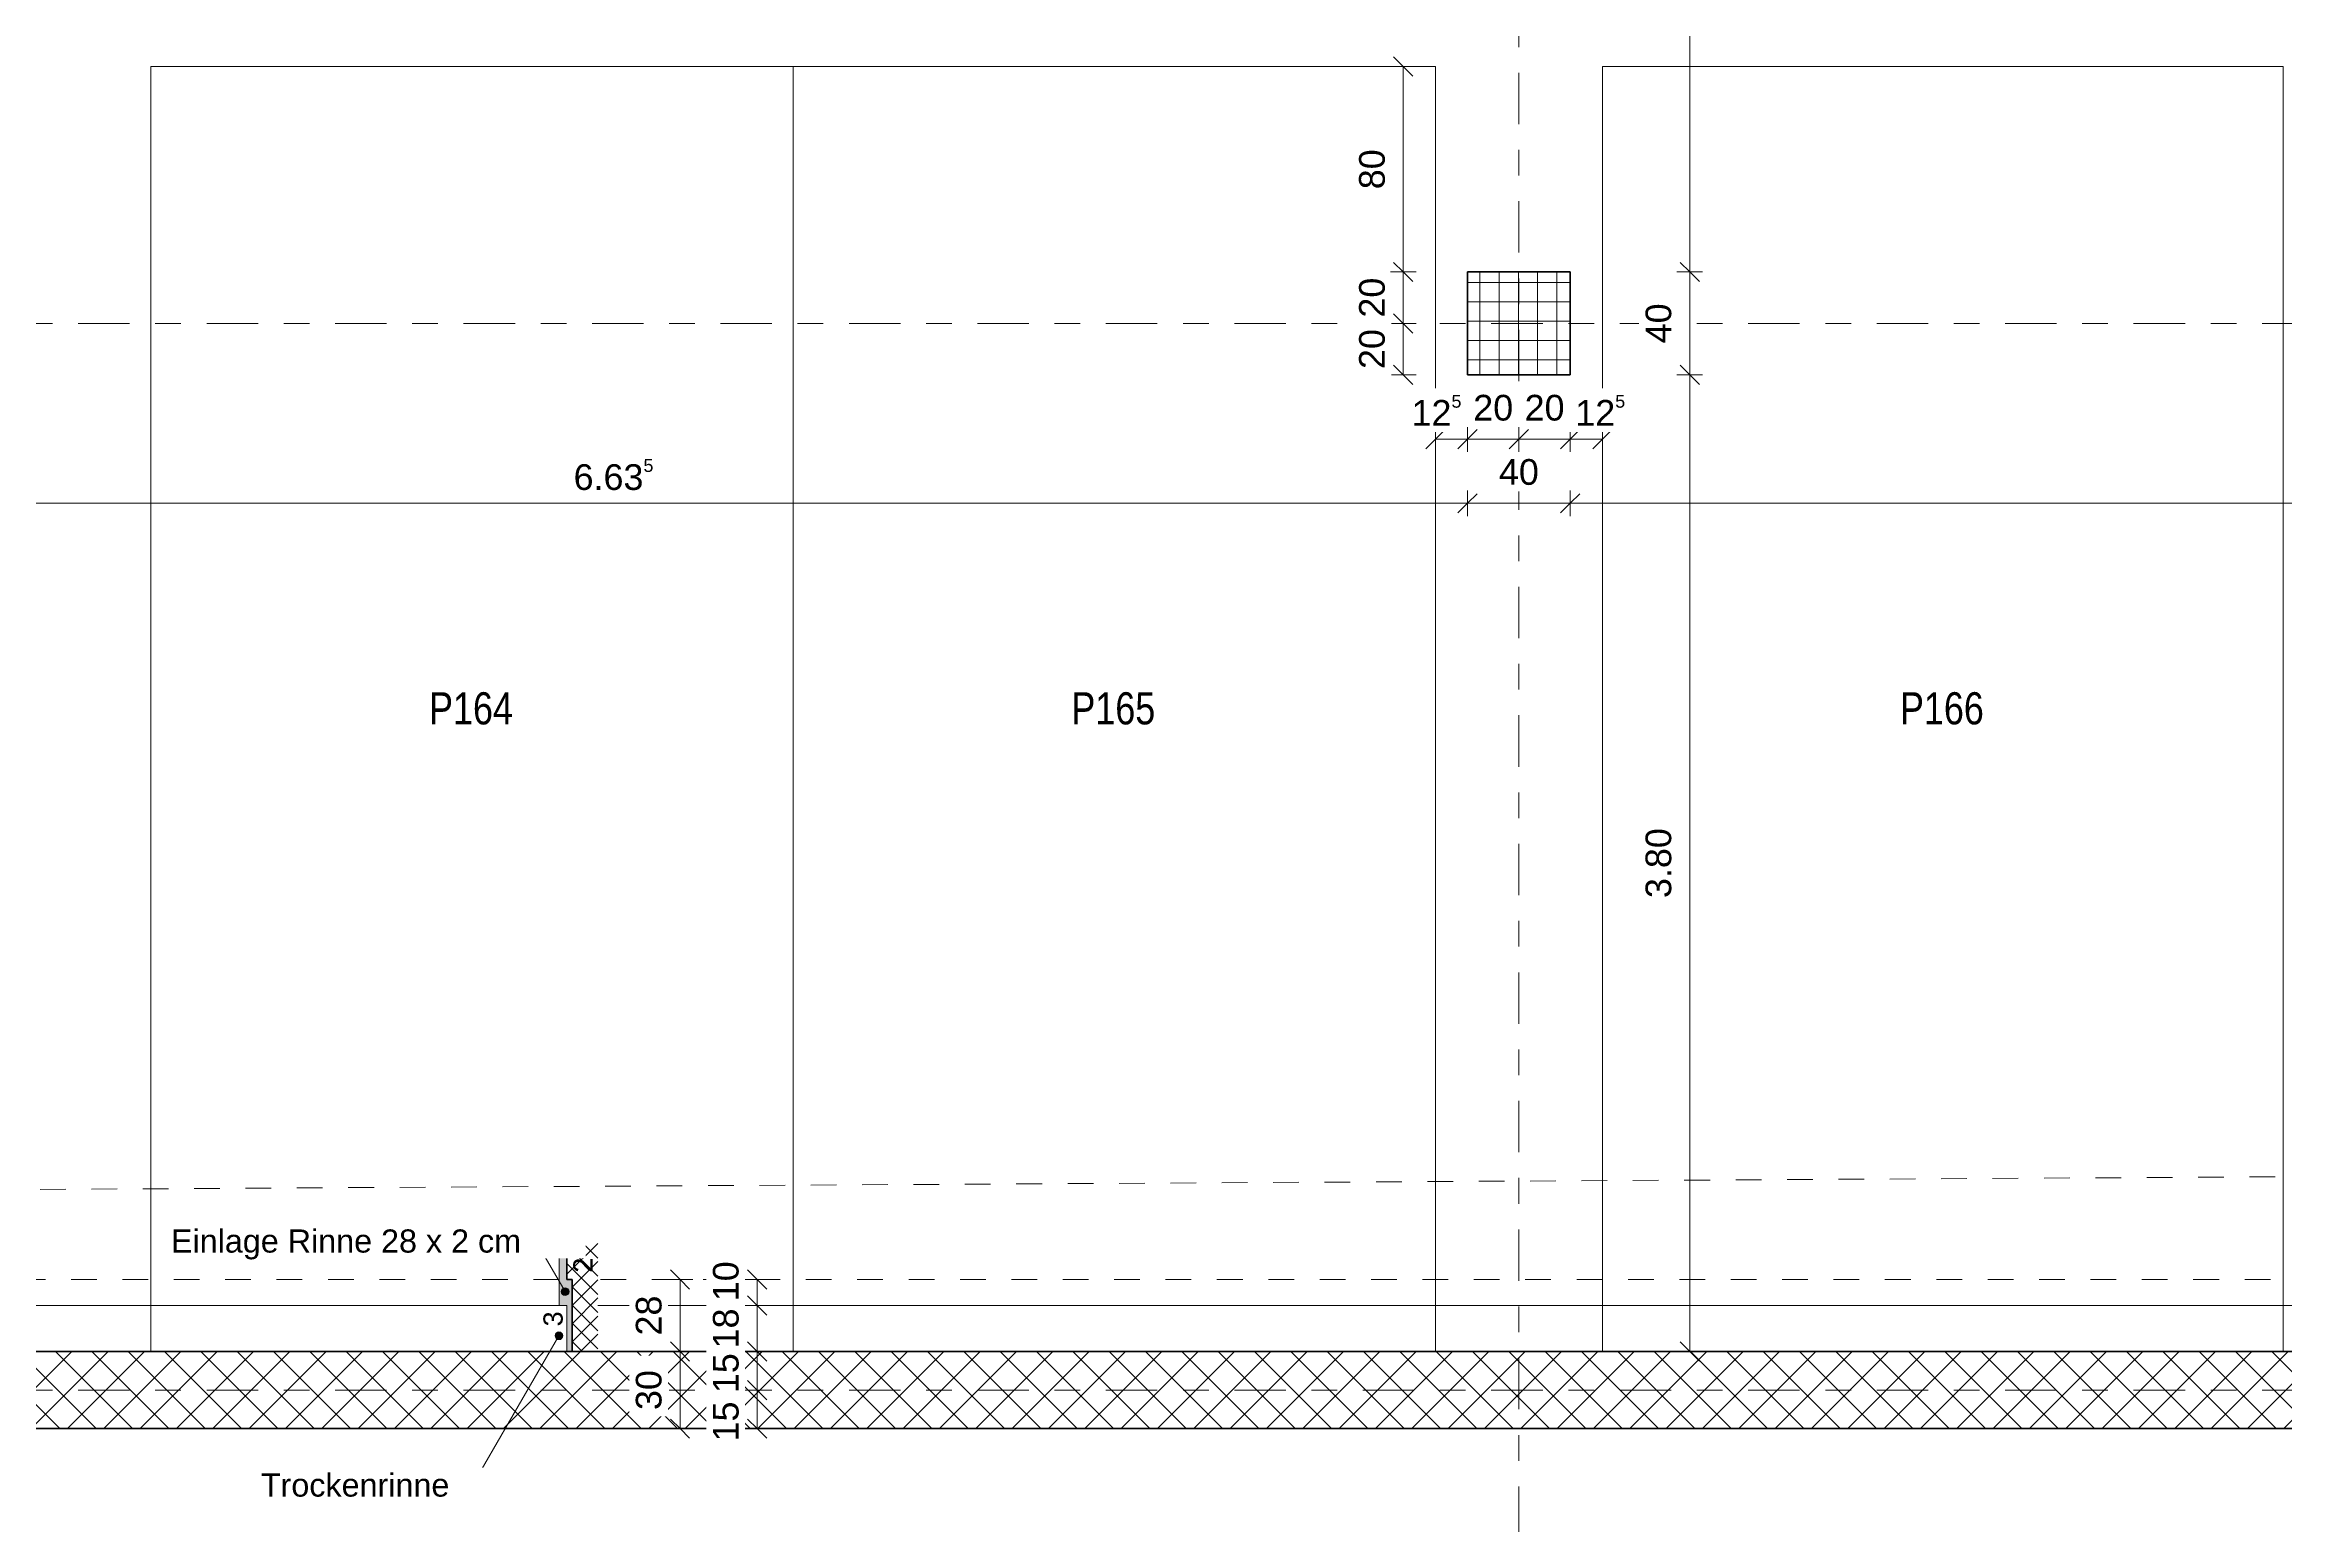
# Model space of a CAD drawing. Header units: metres. Extents: x -86 to 44, y -23 to 39.
# Drawn here: x -72.41 to -63.7, y -18.1 to -12.35 of the extents above; entities that cross this region are included whole.
import ezdxf

# ---------------------------------------------------------------- set-up
doc = ezdxf.new("R2010")
doc.units = ezdxf.units.M
for name, pattern in [('_Rasterlinie_', [0.375, 0.2, -0.05, 0.075, -0.05]), ('_Strichliert - Fein_', [0.15, 0.1, -0.05]), ('Gestrichelt', [0.1, 0.05, -0.05])]:
    doc.linetypes.add(name, pattern=pattern)
for name, color, linetype, lineweight in [('A-____-____-DIMS', 7, 'Continuous', 5), ('A-____-____-DIMS-50', 7, 'Continuous', 5), ('A-DETL-GENF-OTLN', 7, 'Continuous', 9), ('A-FLOR-____-OTLN', 7, 'Continuous', 9), ('A-WALL-____-MCUT', 7, 'Continuous', 35), ('A-WALL-____-PATT', 7, 'Continuous', 35), ('C-PRKG-____-IDEN', 7, 'Continuous', 5), ('C-PRKG-____-OTLN', 7, 'Continuous', 9), ('S-COLS-____-MCUT', 7, 'Continuous', 35), ('S-COLS-____-OTLN', 7, 'Continuous', 9), ('S-GRID-____-OTLN', 7, 'Continuous', 5), ('Text', 7, 'Continuous', 5)]:
    doc.layers.add(name, color=color, linetype=linetype, lineweight=lineweight)
doc.layers.add('A-DETL-____-OTLN', color=5, linetype='Continuous', lineweight=9, true_color=0x0000ff)
doc.styles.add('Arial', font='arial.ttf', dxfattribs={"height": 0.09})
doc.styles.add('Arial_1', font='arial.ttf', dxfattribs={"height": 0.1})
doc.styles.add('Arial_2', font='arial.ttf', dxfattribs={"height": 0.075})
doc.styles.add('Arial_3', font='arial.ttf', dxfattribs={"width": 0.8, "height": 0.125})
doc.dimstyles.new('SUB_Rohbau_fein', dxfattribs={"dimscale": 0.3048, "dimtxt": 0.102026, "dimasz": 0.246063, "dimexe": 0.164042, "dimexo": 0.0625, "dimgap": 0.123031, "dimtad": 1, "dimdec": 1, "dimlfac": 100, "dimrnd": 0.5, "dimdsep": 46, "dimtxsty": 'Arial_1', "dimblk1": 'OBLIQUE', "dimblk2": 'OBLIQUE', "dimsah": 1, "dimcen": 0.09, "dimazin": 0, "dimtfac": 1, "dimtdec": 4, "dimtix": 1, "dimtmove": 0, "dimatfit": 3, "dimfxl": 0.164042, "dimfxlon": 1, "dimtvp": 1, "dimtfill": 1, "dimtolj": 1, "dimtzin": 0, "dimarcsym": 2})
doc.dimstyles.new('SUB_Rohbau_fein_1', dxfattribs={"dimscale": 0.3048, "dimtxt": 0.102026, "dimasz": 0.246063, "dimexe": 0.164042, "dimexo": 0.0625, "dimgap": 0.123031, "dimtad": 1, "dimrnd": 0.005, "dimzin": 0, "dimdsep": 46, "dimtxsty": 'Arial_1', "dimblk1": 'OBLIQUE', "dimblk2": 'OBLIQUE', "dimsah": 1, "dimcen": 0.09, "dimazin": 0, "dimtfac": 1, "dimtdec": 4, "dimtix": 1, "dimtmove": 0, "dimatfit": 3, "dimfxl": 0.164042, "dimfxlon": 1, "dimtvp": 1, "dimtfill": 1, "dimtolj": 1, "dimtzin": 0, "dimarcsym": 2})
doc.dimstyles.new('SUB_Rohbau_fein_3', dxfattribs={"dimscale": 0.3048, "dimtxt": 0.102026, "dimasz": 0.246063, "dimexe": 0.164042, "dimexo": 0.0625, "dimgap": 0.123031, "dimtad": 1, "dimdec": 1, "dimlfac": 100, "dimrnd": 0.5, "dimdsep": 46, "dimtxsty": 'Arial_1', "dimblk1": 'OBLIQUE', "dimblk2": 'OBLIQUE', "dimsah": 1, "dimcen": 0.09, "dimazin": 0, "dimtfac": 1, "dimtdec": 4, "dimtix": 1, "dimtmove": 2, "dimatfit": 3, "dimfxl": 0.164042, "dimfxlon": 1, "dimtvp": 1, "dimtfill": 1, "dimtolj": 1, "dimtzin": 0, "dimarcsym": 2})
doc.dimstyles.new('SUB_Rohbau_fein_6', dxfattribs={"dimscale": 0.3048, "dimtxt": 0.102026, "dimasz": 0.246063, "dimexe": 0.164042, "dimexo": 0.0625, "dimgap": 0.123031, "dimtad": 1, "dimdec": 1, "dimlfac": 100, "dimrnd": 0.5, "dimdsep": 46, "dimtxsty": 'Arial_1', "dimblk1": 'OBLIQUE', "dimblk2": 'OBLIQUE', "dimsah": 1, "dimcen": 0.09, "dimazin": 0, "dimtfac": 1, "dimtdec": 4, "dimtix": 1, "dimtmove": 0, "dimatfit": 3, "dimfxl": 0.164042, "dimfxlon": 1, "dimtvp": 1, "dimtfill": 1, "dimtolj": 1, "dimtzin": 0, "dimarcsym": 2})
doc.dimstyles.new('SUB_Rohbau_fein_7', dxfattribs={"dimscale": 0.3048, "dimtxt": 0.102026, "dimasz": 0.246063, "dimexe": 0.164042, "dimexo": 0.0625, "dimgap": 0.123031, "dimtad": 1, "dimrnd": 0.005, "dimzin": 0, "dimdsep": 46, "dimtxsty": 'Arial_1', "dimblk1": 'OBLIQUE', "dimblk2": 'OBLIQUE', "dimsah": 1, "dimcen": 0.09, "dimazin": 0, "dimtfac": 1, "dimtdec": 4, "dimtix": 1, "dimtmove": 0, "dimatfit": 3, "dimfxl": 0.164042, "dimfxlon": 1, "dimtvp": 1, "dimtfill": 1, "dimtolj": 1, "dimtzin": 0, "dimarcsym": 2})
doc.dimstyles.new('SUB_Rohbau_fein_8', dxfattribs={"dimscale": 0.3048, "dimtxt": 0.102026, "dimasz": 0.246063, "dimexe": 0.164042, "dimexo": 0.0625, "dimgap": 0.123031, "dimtad": 1, "dimdec": 1, "dimlfac": 100, "dimrnd": 0.5, "dimdsep": 46, "dimtxsty": 'Arial_1', "dimblk1": 'OBLIQUE', "dimblk2": 'OBLIQUE', "dimsah": 1, "dimcen": 0.09, "dimazin": 0, "dimtfac": 1, "dimtdec": 4, "dimtix": 1, "dimtmove": 0, "dimatfit": 3, "dimfxl": 0.164042, "dimfxlon": 1, "dimtvp": 1, "dimtfill": 1, "dimtolj": 1, "dimtzin": 0, "dimarcsym": 2})

# ---------------------------------------------------------------- blocks, each defined once
blk = doc.blocks.new('PP_Parkplatz - 2500 x 5000-17586958--01_UG_OK_FFB_AF')
at = {"layer": 'C-PRKG-____-OTLN', "color": 253, "true_color": 0x999999}
for p, q in [((-66.998, -12.4345), (-69.498, -12.4345)), ((-69.498, -17.4334), (-69.498, -12.4345)), ((-66.998, -12.4345), (-69.498, -12.4345)), ((-69.498, -12.4345), (-69.498, -17.4334)), ((-69.498, -17.4334), (-69.498, -12.4345)), ((-69.498, -12.4345), (-66.998, -12.4345)), ((-69.498, -12.4345), (-69.498, -12.4345)), ((-66.998, -17.4334), (-66.998, -12.4345)), ((-66.998, -17.4334), (-66.998, -12.4345)), ((-66.998, -12.4345), (-66.998, -17.4334)), ((-66.998, -12.4345), (-66.998, -12.4345))]:
    blk.add_line(p, q, dxfattribs=at)
blk = doc.blocks.new('PP_Parkplatz - 2650 x 5000-17586959--01_UG_OK_FFB_AF')
at = {"layer": 'C-PRKG-____-OTLN', "color": 253, "true_color": 0x999999}
for p, q in [((-58.398, -12.4344), (-61.048, -12.4344)), ((-61.048, -12.4344), (-58.398, -12.4344)), ((-61.048, -12.4345), (-61.048, -12.4344)), ((-61.048, -17.4334), (-61.048, -12.4345)), ((-58.398, -12.4345), (-61.048, -12.4345)), ((-61.048, -12.4345), (-61.048, -17.4334)), ((-61.048, -17.4334), (-61.048, -12.4345)), ((-58.398, -12.4345), (-58.398, -12.4344)), ((-58.398, -17.4334), (-58.398, -12.4345)), ((-58.398, -17.4334), (-58.398, -12.4345)), ((-58.398, -12.4345), (-58.398, -17.4334)), ((-61.048, -17.4334), (-61.048, -17.4334)), ((-58.398, -17.4334), (-58.398, -17.4334))]:
    blk.add_line(p, q, dxfattribs=at)
blk = doc.blocks.new('DIMBLOCK809--01_UG_OK_FFB_AF')
at = {"layer": 'A-____-____-DIMS-50'}
for p, q in [((-73.508, -14.1334), (-73.508, -14.0834)), ((-73.508, -14.1334), (-73.4705, -14.0959)), ((-66.873, -14.1334), (-66.873, -14.0834)), ((-66.873, -14.1334), (-66.8355, -14.0959)), ((-73.508, -14.1334), (-73.5455, -14.1709)), ((-73.508, -14.1334), (-66.873, -14.1334)), ((-73.508, -14.1334), (-73.508, -14.1834)), ((-66.873, -14.1334), (-66.9105, -14.1709)), ((-66.873, -14.1334), (-66.873, -14.1834))]:
    blk.add_line(p, q, dxfattribs=at)
at = {"layer": 'A-____-____-DIMS-50', "color": 0, "insert": (-70.3522, -13.9614), "char_height": 0.1, "width": 0.388091, "attachment_point": 1, "line_spacing_factor": 0.941778, "style": 'Arial_1', "bg_fill": 3, "box_fill_scale": 1.25, "bg_fill_color": 256, "bg_fill_true_color": 13158600, "bg_fill_transparency": 0}
blk.add_mtext('6.63\\A2\\H0.5x;\\S5^  ;\\H2x;', dxfattribs=at)
blk = doc.blocks.new('_Oblique')
at = {"color": 0, "linetype": 'ByBlock', "lineweight": -2}
blk.add_line((-0.5, -0.5), (0.5, 0.5), dxfattribs=at)
blk = doc.blocks.new('DIMBLOCK810--01_UG_OK_FFB_AF')
at = {"layer": 'A-____-____-DIMS-50'}
for p, q in [((-66.873, -14.1334), (-66.873, -14.0834)), ((-66.873, -14.1334), (-66.8355, -14.0959)), ((-66.473, -14.1334), (-66.473, -14.0834)), ((-66.473, -14.1334), (-66.4355, -14.0959)), ((-66.873, -14.1334), (-66.9105, -14.1709)), ((-66.873, -14.1334), (-66.473, -14.1334)), ((-66.873, -14.1334), (-66.873, -14.1834)), ((-66.473, -14.1334), (-66.5105, -14.1709)), ((-66.473, -14.1334), (-66.473, -14.1834))]:
    blk.add_line(p, q, dxfattribs=at)
at = {"layer": 'A-____-____-DIMS-50', "color": 0, "insert": (-66.7506, -13.9614), "char_height": 0.1, "width": 0.186088, "attachment_point": 1, "line_spacing_factor": 0.941778, "style": 'Arial_1', "bg_fill": 3, "box_fill_scale": 1.25, "bg_fill_color": 256, "bg_fill_true_color": 13158600, "bg_fill_transparency": 0}
blk.add_mtext('40', dxfattribs=at)
blk = doc.blocks.new('DIMBLOCK811--01_UG_OK_FFB_AF')
at = {"layer": 'A-____-____-DIMS-50'}
for p, q in [((-66.473, -14.1334), (-66.473, -14.0834)), ((-66.473, -14.1334), (-66.4355, -14.0959)), ((-58.273, -14.1334), (-58.273, -14.0834)), ((-58.273, -14.1334), (-58.2355, -14.0959)), ((-66.473, -14.1334), (-66.5105, -14.1709)), ((-66.473, -14.1334), (-58.273, -14.1334)), ((-66.473, -14.1334), (-66.473, -14.1834)), ((-58.273, -14.1334), (-58.3105, -14.1709)), ((-58.273, -14.1334), (-58.273, -14.1834))]:
    blk.add_line(p, q, dxfattribs=at)
at = {"layer": 'A-____-____-DIMS-50', "color": 0, "insert": (-62.5087, -13.9614), "char_height": 0.1, "width": 0.325653, "attachment_point": 1, "line_spacing_factor": 0.941778, "style": 'Arial_1', "bg_fill": 3, "box_fill_scale": 1.25, "bg_fill_color": 256, "bg_fill_true_color": 13158600, "bg_fill_transparency": 0}
blk.add_mtext('8.20', dxfattribs=at)
blk = doc.blocks.new('DIMBLOCK854--01_UG_OK_FFB_AF')
at = {"layer": 'A-____-____-DIMS-50'}
for p, q in [((-66.998, -13.8834), (-66.998, -13.8334)), ((-66.998, -13.8834), (-66.9605, -13.8459)), ((-66.873, -13.8834), (-66.873, -13.8334)), ((-66.873, -13.8834), (-66.8355, -13.8459)), ((-66.998, -13.8834), (-67.0355, -13.9209)), ((-66.998, -13.8834), (-66.873, -13.8834)), ((-66.998, -13.8834), (-66.998, -13.9334)), ((-66.873, -13.8834), (-66.9105, -13.9209)), ((-66.873, -13.8834), (-66.873, -13.9334))]:
    blk.add_line(p, q, dxfattribs=at)
at = {"layer": 'A-____-____-DIMS-50', "color": 0, "insert": (-67.0908, -13.7114), "char_height": 0.1, "width": 0.248525, "attachment_point": 1, "line_spacing_factor": 0.941778, "style": 'Arial_1', "bg_fill": 3, "box_fill_scale": 1.25, "bg_fill_color": 256, "bg_fill_true_color": 13158600, "bg_fill_transparency": 0}
blk.add_mtext('12\\A2\\H0.5x;\\S5^  ;\\H2x;', dxfattribs=at)
blk = doc.blocks.new('DIMBLOCK855--01_UG_OK_FFB_AF')
at = {"layer": 'A-____-____-DIMS-50'}
for p, q in [((-66.873, -13.8834), (-66.873, -13.8334)), ((-66.873, -13.8834), (-66.8355, -13.8459)), ((-66.673, -13.8834), (-66.673, -13.8334)), ((-66.673, -13.8834), (-66.6355, -13.8459)), ((-66.873, -13.8834), (-66.9105, -13.9209)), ((-66.873, -13.8834), (-66.673, -13.8834)), ((-66.873, -13.8834), (-66.873, -13.9334)), ((-66.673, -13.8834), (-66.7105, -13.9209)), ((-66.673, -13.8834), (-66.673, -13.9334))]:
    blk.add_line(p, q, dxfattribs=at)
at = {"layer": 'A-____-____-DIMS-50', "color": 0, "insert": (-66.8506, -13.7114), "char_height": 0.1, "width": 0.186088, "attachment_point": 1, "line_spacing_factor": 0.941778, "style": 'Arial_1', "bg_fill": 3, "box_fill_scale": 1.25, "bg_fill_color": 256, "bg_fill_true_color": 13158600, "bg_fill_transparency": 0}
blk.add_mtext('20', dxfattribs=at)
blk = doc.blocks.new('DIMBLOCK856--01_UG_OK_FFB_AF')
at = {"layer": 'A-____-____-DIMS-50'}
for p, q in [((-66.673, -13.8834), (-66.673, -13.8334)), ((-66.673, -13.8834), (-66.6355, -13.8459)), ((-66.473, -13.8834), (-66.473, -13.8334)), ((-66.473, -13.8834), (-66.4355, -13.8459)), ((-66.673, -13.8834), (-66.7105, -13.9209)), ((-66.673, -13.8834), (-66.473, -13.8834)), ((-66.673, -13.8834), (-66.673, -13.9334)), ((-66.473, -13.8834), (-66.5105, -13.9209)), ((-66.473, -13.8834), (-66.473, -13.9334))]:
    blk.add_line(p, q, dxfattribs=at)
at = {"layer": 'A-____-____-DIMS-50', "color": 0, "insert": (-66.6506, -13.7114), "char_height": 0.1, "width": 0.186088, "attachment_point": 1, "line_spacing_factor": 0.941778, "style": 'Arial_1', "bg_fill": 3, "box_fill_scale": 1.25, "bg_fill_color": 256, "bg_fill_true_color": 13158600, "bg_fill_transparency": 0}
blk.add_mtext('20', dxfattribs=at)
blk = doc.blocks.new('DIMBLOCK857--01_UG_OK_FFB_AF')
at = {"layer": 'A-____-____-DIMS-50'}
for p, q in [((-66.473, -13.8834), (-66.473, -13.8334)), ((-66.473, -13.8834), (-66.4355, -13.8459)), ((-66.348, -13.8834), (-66.348, -13.8334)), ((-66.348, -13.8834), (-66.3105, -13.8459)), ((-66.473, -13.8834), (-66.5105, -13.9209)), ((-66.473, -13.8834), (-66.348, -13.8834)), ((-66.473, -13.8834), (-66.473, -13.9334)), ((-66.348, -13.8834), (-66.3855, -13.9209)), ((-66.348, -13.8834), (-66.348, -13.9334))]:
    blk.add_line(p, q, dxfattribs=at)
at = {"layer": 'A-____-____-DIMS-50', "color": 0, "insert": (-66.4534, -13.7114), "char_height": 0.1, "width": 0.248525, "attachment_point": 1, "line_spacing_factor": 0.941778, "style": 'Arial_1', "bg_fill": 3, "box_fill_scale": 1.25, "bg_fill_color": 256, "bg_fill_true_color": 13158600, "bg_fill_transparency": 0}
blk.add_mtext('12\\A2\\H0.5x;\\S5^  ;\\H2x;', dxfattribs=at)
blk = doc.blocks.new('DIMBLOCK858--01_UG_OK_FFB_AF')
at = {"layer": 'A-____-____-DIMS-50'}
for p, q in [((-67.123, -13.4334), (-67.1605, -13.3959)), ((-67.123, -13.4334), (-67.173, -13.4334)), ((-67.123, -13.6334), (-67.123, -13.4334)), ((-67.123, -13.4334), (-67.0855, -13.4709)), ((-67.123, -13.4334), (-67.073, -13.4334)), ((-67.123, -13.6334), (-67.173, -13.6334)), ((-67.123, -13.6334), (-67.1605, -13.5959)), ((-67.123, -13.6334), (-67.0855, -13.6709)), ((-67.123, -13.6334), (-67.073, -13.6334))]:
    blk.add_line(p, q, dxfattribs=at)
at = {"layer": 'A-____-____-DIMS-50', "color": 0, "insert": (-67.295, -13.611), "char_height": 0.1, "width": 0.186088, "attachment_point": 1, "rotation": 90, "line_spacing_factor": 0.941778, "style": 'Arial_1', "bg_fill": 3, "box_fill_scale": 1.25, "bg_fill_color": 256, "bg_fill_true_color": 13158600, "bg_fill_transparency": 0}
blk.add_mtext('20', dxfattribs=at)
blk = doc.blocks.new('DIMBLOCK859--01_UG_OK_FFB_AF')
at = {"layer": 'A-____-____-DIMS-50'}
for p, q in [((-67.123, -13.2334), (-67.173, -13.2334)), ((-67.123, -13.2334), (-67.1605, -13.1959)), ((-67.123, -13.4334), (-67.123, -13.2334)), ((-67.123, -13.2334), (-67.0855, -13.2709)), ((-67.123, -13.2334), (-67.073, -13.2334)), ((-67.123, -13.4334), (-67.1605, -13.3959)), ((-67.123, -13.4334), (-67.173, -13.4334)), ((-67.123, -13.4334), (-67.0855, -13.4709)), ((-67.123, -13.4334), (-67.073, -13.4334))]:
    blk.add_line(p, q, dxfattribs=at)
at = {"layer": 'A-____-____-DIMS-50', "color": 0, "insert": (-67.295, -13.411), "char_height": 0.1, "width": 0.186088, "attachment_point": 1, "rotation": 90, "line_spacing_factor": 0.941778, "style": 'Arial_1', "bg_fill": 3, "box_fill_scale": 1.25, "bg_fill_color": 256, "bg_fill_true_color": 13158600, "bg_fill_transparency": 0}
blk.add_mtext('20', dxfattribs=at)
blk = doc.blocks.new('DIMBLOCK860--01_UG_OK_FFB_AF')
at = {"layer": 'A-____-____-DIMS-50'}
for p, q in [((-67.123, -12.4345), (-67.173, -12.4345)), ((-67.123, -12.4345), (-67.1605, -12.397)), ((-67.123, -13.2334), (-67.123, -12.4345)), ((-67.123, -12.4345), (-67.0855, -12.472)), ((-67.123, -12.4345), (-67.073, -12.4345)), ((-67.123, -13.2334), (-67.173, -13.2334)), ((-67.123, -13.2334), (-67.1605, -13.1959)), ((-67.123, -13.2334), (-67.0855, -13.2709)), ((-67.123, -13.2334), (-67.073, -13.2334))]:
    blk.add_line(p, q, dxfattribs=at)
at = {"layer": 'A-____-____-DIMS-50', "color": 0, "insert": (-67.295, -12.9115), "char_height": 0.1, "width": 0.186088, "attachment_point": 1, "rotation": 90, "line_spacing_factor": 0.941778, "style": 'Arial_1', "bg_fill": 3, "box_fill_scale": 1.25, "bg_fill_color": 256, "bg_fill_true_color": 13158600, "bg_fill_transparency": 0}
blk.add_mtext('80', dxfattribs=at)
blk = doc.blocks.new('DIMBLOCK964--01_UG_OK_FFB_AF')
at = {"layer": 'A-____-____-DIMS-50'}
for p, q in [((-66.008, -13.6334), (-66.058, -13.6334)), ((-66.008, -13.6334), (-66.0455, -13.5959)), ((-66.008, -17.4334), (-66.008, -13.6334)), ((-66.008, -13.6334), (-65.9705, -13.6709)), ((-66.008, -13.6334), (-65.958, -13.6334)), ((-66.008, -17.4334), (-66.0455, -17.3959)), ((-66.008, -17.4334), (-66.058, -17.4334)), ((-66.008, -17.4334), (-65.9705, -17.4709)), ((-66.008, -17.4334), (-65.958, -17.4334))]:
    blk.add_line(p, q, dxfattribs=at)
at = {"layer": 'A-____-____-DIMS-50', "color": 0, "insert": (-66.18, -15.6691), "char_height": 0.1, "width": 0.325653, "attachment_point": 1, "rotation": 90, "line_spacing_factor": 0.941778, "style": 'Arial_1', "bg_fill": 3, "box_fill_scale": 1.25, "bg_fill_color": 256, "bg_fill_true_color": 13158600, "bg_fill_transparency": 0}
blk.add_mtext('3.80', dxfattribs=at)
blk = doc.blocks.new('DIMBLOCK965--01_UG_OK_FFB_AF')
at = {"layer": 'A-____-____-DIMS-50'}
for p, q in [((-66.008, -13.2334), (-66.058, -13.2334)), ((-66.008, -13.2334), (-66.0455, -13.1959)), ((-66.008, -13.6334), (-66.008, -13.2334)), ((-66.008, -13.2334), (-65.9705, -13.2709)), ((-66.008, -13.2334), (-65.958, -13.2334)), ((-66.008, -13.6334), (-66.058, -13.6334)), ((-66.008, -13.6334), (-66.0455, -13.5959)), ((-66.008, -13.6334), (-65.9705, -13.6709)), ((-66.008, -13.6334), (-65.958, -13.6334))]:
    blk.add_line(p, q, dxfattribs=at)
at = {"layer": 'A-____-____-DIMS-50', "color": 0, "insert": (-66.18, -13.511), "char_height": 0.1, "width": 0.186088, "attachment_point": 1, "rotation": 90, "line_spacing_factor": 0.941778, "style": 'Arial_1', "bg_fill": 3, "box_fill_scale": 1.25, "bg_fill_color": 256, "bg_fill_true_color": 13158600, "bg_fill_transparency": 0}
blk.add_mtext('40', dxfattribs=at)
blk = doc.blocks.new('DIMBLOCK966--01_UG_OK_FFB_AF')
at = {"layer": 'A-____-____-DIMS-50'}
for p, q in [((-66.008, -4.8234), (-66.0455, -4.7859)), ((-66.008, -4.8234), (-66.058, -4.8234)), ((-66.008, -13.2334), (-66.008, -4.8234)), ((-66.008, -4.8234), (-65.9705, -4.8609)), ((-66.008, -4.8234), (-65.958, -4.8234)), ((-66.008, -13.2334), (-66.058, -13.2334)), ((-66.008, -13.2334), (-66.0455, -13.1959)), ((-66.008, -13.2334), (-65.9705, -13.2709)), ((-66.008, -13.2334), (-65.958, -13.2334))]:
    blk.add_line(p, q, dxfattribs=at)
at = {"layer": 'A-____-____-DIMS-50', "color": 0, "insert": (-66.18, -9.1641), "char_height": 0.1, "width": 0.325653, "attachment_point": 1, "rotation": 90, "line_spacing_factor": 0.941778, "style": 'Arial_1', "bg_fill": 3, "box_fill_scale": 1.25, "bg_fill_color": 256, "bg_fill_true_color": 13158600, "bg_fill_transparency": 0}
blk.add_mtext('8.41', dxfattribs=at)
blk = doc.blocks.new('DIMBLOCK1951--01_UG_OK_FFB_AF')
at = {"layer": 'A-____-____-DIMS-50'}
for p, q in [((-69.638, -17.1534), (-69.688, -17.1534)), ((-69.638, -17.1534), (-69.6755, -17.1159)), ((-69.638, -17.1534), (-69.638, -17.254)), ((-69.638, -17.1534), (-69.6005, -17.1909)), ((-69.638, -17.1534), (-69.588, -17.1534)), ((-69.638, -17.254), (-69.6755, -17.2165)), ((-69.638, -17.254), (-69.688, -17.254)), ((-69.638, -17.254), (-69.6005, -17.2915)), ((-69.638, -17.254), (-69.588, -17.254))]:
    blk.add_line(p, q, dxfattribs=at)
at = {"layer": 'A-____-____-DIMS-50', "color": 0, "insert": (-69.81, -17.2377), "char_height": 0.1, "width": 0.186088, "attachment_point": 1, "rotation": 90, "line_spacing_factor": 0.941778, "style": 'Arial_1', "bg_fill": 3, "box_fill_scale": 1.25, "bg_fill_color": 256, "bg_fill_true_color": 13158600, "bg_fill_transparency": 0}
blk.add_mtext('10', dxfattribs=at)
blk = doc.blocks.new('DIMBLOCK1952--01_UG_OK_FFB_AF')
at = {"layer": 'A-____-____-DIMS-50'}
for p, q in [((-69.638, -17.254), (-69.6755, -17.2165)), ((-69.638, -17.254), (-69.688, -17.254)), ((-69.638, -17.254), (-69.638, -17.4334)), ((-69.638, -17.254), (-69.6005, -17.2915)), ((-69.638, -17.254), (-69.588, -17.254)), ((-69.638, -17.4334), (-69.6755, -17.3959)), ((-69.638, -17.4334), (-69.688, -17.4334)), ((-69.638, -17.4334), (-69.6005, -17.4709)), ((-69.638, -17.4334), (-69.588, -17.4334))]:
    blk.add_line(p, q, dxfattribs=at)
at = {"layer": 'A-____-____-DIMS-50', "color": 0, "insert": (-69.81, -17.4213), "char_height": 0.1, "width": 0.186088, "attachment_point": 1, "rotation": 90, "line_spacing_factor": 0.941778, "style": 'Arial_1', "bg_fill": 3, "box_fill_scale": 1.25, "bg_fill_color": 256, "bg_fill_true_color": 13158600, "bg_fill_transparency": 0}
blk.add_mtext('18', dxfattribs=at)
blk = doc.blocks.new('DIMBLOCK1953--01_UG_OK_FFB_AF')
at = {"layer": 'A-____-____-DIMS-50'}
for p, q in [((-69.638, -17.4334), (-69.6755, -17.3959)), ((-69.638, -17.4334), (-69.688, -17.4334)), ((-69.638, -17.4334), (-69.638, -17.5834)), ((-69.638, -17.4334), (-69.6005, -17.4709)), ((-69.638, -17.4334), (-69.588, -17.4334)), ((-69.638, -17.5834), (-69.688, -17.5834)), ((-69.638, -17.5834), (-69.6755, -17.5459)), ((-69.638, -17.5834), (-69.6005, -17.6209)), ((-69.638, -17.5834), (-69.588, -17.5834))]:
    blk.add_line(p, q, dxfattribs=at)
at = {"layer": 'A-____-____-DIMS-50', "color": 0, "insert": (-69.81, -17.5953), "char_height": 0.1, "width": 0.186088, "attachment_point": 1, "rotation": 90, "line_spacing_factor": 0.941778, "style": 'Arial_1', "bg_fill": 3, "box_fill_scale": 1.25, "bg_fill_color": 256, "bg_fill_true_color": 13158600, "bg_fill_transparency": 0}
blk.add_mtext('15', dxfattribs=at)
blk = doc.blocks.new('DIMBLOCK1954--01_UG_OK_FFB_AF')
at = {"layer": 'A-____-____-DIMS-50'}
for p, q in [((-69.638, -17.5834), (-69.688, -17.5834)), ((-69.638, -17.5834), (-69.6755, -17.5459)), ((-69.638, -17.5834), (-69.638, -17.7334)), ((-69.638, -17.5834), (-69.6005, -17.6209)), ((-69.638, -17.5834), (-69.588, -17.5834)), ((-69.638, -17.7334), (-69.688, -17.7334)), ((-69.638, -17.7334), (-69.6755, -17.6959)), ((-69.638, -17.7334), (-69.6005, -17.7709)), ((-69.638, -17.7334), (-69.588, -17.7334))]:
    blk.add_line(p, q, dxfattribs=at)
at = {"layer": 'A-____-____-DIMS-50', "color": 0, "insert": (-69.81, -17.7832), "char_height": 0.1, "width": 0.186088, "attachment_point": 1, "rotation": 90, "line_spacing_factor": 0.941778, "style": 'Arial_1', "bg_fill": 3, "box_fill_scale": 1.25, "bg_fill_color": 256, "bg_fill_true_color": 13158600, "bg_fill_transparency": 0}
blk.add_mtext('15', dxfattribs=at)
blk = doc.blocks.new('DIMBLOCK1973--01_UG_OK_FFB_AF')
at = {"layer": 'A-____-____-DIMS-50'}
for p, q in [((-69.938, -17.1534), (-69.988, -17.1534)), ((-69.938, -17.1534), (-69.9755, -17.1159)), ((-69.938, -17.1534), (-69.938, -17.4334)), ((-69.938, -17.1534), (-69.9005, -17.1909)), ((-69.938, -17.1534), (-69.888, -17.1534)), ((-69.938, -17.4334), (-69.9755, -17.3959)), ((-69.938, -17.4334), (-69.988, -17.4334)), ((-69.938, -17.4334), (-69.9005, -17.4709)), ((-69.938, -17.4334), (-69.888, -17.4334))]:
    blk.add_line(p, q, dxfattribs=at)
at = {"layer": 'A-____-____-DIMS-50', "color": 0, "insert": (-70.11, -17.371), "char_height": 0.1, "width": 0.186088, "attachment_point": 1, "rotation": 90, "line_spacing_factor": 0.941778, "style": 'Arial_1', "bg_fill": 3, "box_fill_scale": 1.25, "bg_fill_color": 256, "bg_fill_true_color": 13158600, "bg_fill_transparency": 0}
blk.add_mtext('28', dxfattribs=at)
blk = doc.blocks.new('DIMBLOCK1974--01_UG_OK_FFB_AF')
at = {"layer": 'A-____-____-DIMS-50'}
for p, q in [((-69.938, -17.4334), (-69.9755, -17.3959)), ((-69.938, -17.4334), (-69.988, -17.4334)), ((-69.938, -17.4334), (-69.938, -17.7334)), ((-69.938, -17.4334), (-69.9005, -17.4709)), ((-69.938, -17.4334), (-69.888, -17.4334)), ((-69.938, -17.7334), (-69.988, -17.7334)), ((-69.938, -17.7334), (-69.9755, -17.6959)), ((-69.938, -17.7334), (-69.9005, -17.7709)), ((-69.938, -17.7334), (-69.888, -17.7334))]:
    blk.add_line(p, q, dxfattribs=at)
at = {"layer": 'A-____-____-DIMS-50', "color": 0, "insert": (-70.11, -17.661), "char_height": 0.1, "width": 0.186088, "attachment_point": 1, "rotation": 90, "line_spacing_factor": 0.941778, "style": 'Arial_1', "bg_fill": 3, "box_fill_scale": 1.25, "bg_fill_color": 256, "bg_fill_true_color": 13158600, "bg_fill_transparency": 0}
blk.add_mtext('30', dxfattribs=at)

msp = doc.modelspace()

# ---------------------------------------------------------------- hatches: boundary and pattern name
at = {"layer": 'A-DETL-GENF-OTLN', "true_color": 0xffffff}
msp.add_hatch(color=7, dxfattribs=at).paths.add_polyline_path([(-70.358, -17.4334), (-70.358, -17.1534), (-70.378, -17.1534), (-70.378, -17.0034), (-70.408, -17.0034), (-70.408, -17.254), (-70.378, -17.254), (-70.378, -17.4334)])
at = {"layer": 'A-DETL-GENF-OTLN', "true_color": 0xc0c0c0}
h = msp.add_hatch(dxfattribs=at)
h.set_pattern_fill('FP_19', color=9, style=0, pattern_type=2)
h.set_pattern_definition([(45, (0, 0), (-0.03535534, 0.03535534), []), (135, (0, 0), (-0.03535534, -0.03535534), [])])
h.paths.add_polyline_path([(-70.258, -17.4334), (-70.258, -17.0034), (-70.378, -17.0034), (-70.378, -17.1534), (-70.358, -17.1534), (-70.358, -17.4334)])
at = {"layer": 'A-WALL-____-PATT', "lineweight": 9}
h = msp.add_hatch(dxfattribs=at)
h.set_pattern_fill('FP_1', color=256, style=0, pattern_type=2)
h.set_pattern_definition([(45, (0, 0), (-0.07071068, 0.07071068), []), (135, (0, 0), (-0.07071068, -0.07071068), [])])
h.paths.add_polyline_path([(19.4754, -17.7334), (25.452, -17.7334), (25.452, -17.4334), (-77.5379, -17.4334), (-77.508, -17.7334), (11.3829, -17.7334)])
at = {"layer": 'S-COLS-____-OTLN'}
h = msp.add_hatch(dxfattribs=at)
h.set_pattern_fill('FP_2', color=256, style=0, pattern_type=2)
h.set_pattern_definition([(0, (0, 0), (0, 0.075), []), (90, (0, 0), (-0.075, 5e-18), [])])
h.paths.add_polyline_path([(-66.473, -13.6334), (-66.473, -13.2334), (-66.873, -13.2334), (-66.873, -13.6334)])
at = {"layer": 'Text'}
h = msp.add_hatch(color=256, dxfattribs=at)
edge = h.paths.add_edge_path()
edge.add_arc((-70.385, -17.2004), 0.015, 0, 360)
h = msp.add_hatch(color=256, dxfattribs=at)
edge = h.paths.add_edge_path()
edge.add_arc((-70.4093, -17.3721), 0.015, 0, 360)

# ---------------------------------------------------------------- linework, layer by layer
at = {"layer": 'A-DETL-____-OTLN', "color": 30, "linetype": '_Strichliert - Fein_', "true_color": 0xff8000}
msp.add_line((-75.8289, -16.8216), (28.844, -16.2345), dxfattribs=at)
at = {"layer": 'A-DETL-____-OTLN', "color": 7}
for p, q in [((-70.408, -17.0034), (-70.408, -17.254)), ((-70.408, -17.254), (-70.378, -17.254)), ((-70.378, -17.254), (-70.378, -17.4334))]:
    msp.add_line(p, q, dxfattribs=at)
at = {"layer": 'A-DETL-____-OTLN', "color": 7, "lineweight": 35}
for p, q in [((-70.378, -17.0034), (-70.378, -17.1534)), ((-70.378, -17.1534), (-70.358, -17.1534)), ((-70.358, -17.1534), (-70.358, -17.4334)), ((-70.378, -17.4334), (-70.258, -17.4334))]:
    msp.add_line(p, q, dxfattribs=at)
at = {"layer": 'A-DETL-____-OTLN', "color": 7, "linetype": 'Gestrichelt'}
for p, q in [((-70.408, -17.1534), (-77.2643, -17.1534)), ((-17.748, -17.1534), (-70.258, -17.1534))]:
    msp.add_line(p, q, dxfattribs=at)
at = {"layer": 'A-FLOR-____-OTLN'}
for p, q in [((-77.2364, -17.254), (-70.408, -17.254)), ((-70.258, -17.254), (-23.348, -17.254))]:
    msp.add_line(p, q, dxfattribs=at)
at = {"layer": 'A-WALL-____-MCUT'}
for p, q in [((-70.378, -17.4334), (-77.2364, -17.4334)), ((-17.748, -17.4334), (-70.258, -17.4334)), ((-77.508, -17.7334), (25.752, -17.7334))]:
    msp.add_line(p, q, dxfattribs=at)
at = {"layer": 'S-COLS-____-MCUT'}
for p, q in [((-66.473, -13.2334), (-66.873, -13.2334)), ((-66.873, -13.2334), (-66.873, -13.6334)), ((-66.473, -13.6334), (-66.473, -13.2334)), ((-66.873, -13.6334), (-66.473, -13.6334))]:
    msp.add_line(p, q, dxfattribs=at)
at = {"layer": 'S-GRID-____-OTLN', "color": 8, "linetype": '_Rasterlinie_', "true_color": 0x808080}
for p, q in [((-66.673, -20.6582), (-66.673, -11.8691)), ((-80.7802, -13.4334), (27.9515, -13.4334)), ((-80.7802, -17.5834), (27.9515, -17.5834))]:
    msp.add_line(p, q, dxfattribs=at)
at = {"layer": 'Text'}
for p, q in [((-70.5297, -17.0034), (-70.5575, -17.0034)), ((-70.4989, -17.0034), (-70.5297, -17.0034)), ((-70.385, -17.2004), (-70.4989, -17.0034)), ((-70.4093, -17.3721), (-70.7454, -17.9528)), ((-70.7454, -17.9528), (-70.806, -17.9528))]:
    msp.add_line(p, q, dxfattribs=at)
for centre in [(-70.385, -17.2004), (-70.4093, -17.3721)]:
    msp.add_circle(centre, 0.015, dxfattribs=at)

# ---------------------------------------------------------------- block references
at = {"layer": 'C-PRKG-____-OTLN', "color": 253, "true_color": 0x999999}
for name, p in [('PP_Parkplatz - 2500 x 5000-17586958--01_UG_OK_FFB_AF', (-2.5, 0)), ('PP_Parkplatz - 2500 x 5000-17586958--01_UG_OK_FFB_AF', (0, 0)), ('PP_Parkplatz - 2650 x 5000-17586959--01_UG_OK_FFB_AF', (-5.3, 0))]:
    msp.add_blockref(name, p, dxfattribs=at)

# ---------------------------------------------------------------- texts
at = {"layer": 'Text', "char_height": 0.075, "width": 0.020042, "attachment_point": 1, "rotation": 90, "style": 'Arial_2'}
for s, insert in [('2', (-70.3533, -17.1267)), ('3', (-70.4697, -17.3355))]:
    msp.add_mtext(s, dxfattribs=dict(at, insert=insert))

# ---------------------------------------------------------------- next in the draw order: texts
at = {"layer": 'C-PRKG-____-IDEN', "char_height": 0.125, "width": 0.391223, "attachment_point": 1, "style": 'Arial_3', "bg_fill": 3, "box_fill_scale": 1.25, "bg_fill_color": 256, "bg_fill_true_color": 13158600, "bg_fill_transparency": 0}
for s, insert in [('P164', (-70.9146, -14.8685)), ('P165', (-68.4146, -14.8685)), ('P166', (-65.1896, -14.8684))]:
    msp.add_mtext(s, dxfattribs=dict(at, insert=insert))
at = {"layer": 'Text', "char_height": 0.09, "attachment_point": 1, "style": 'Arial', "bg_fill": 3, "box_fill_scale": 1.25, "bg_fill_color": 256, "bg_fill_true_color": 13158600, "bg_fill_transparency": 0}
for s, insert, width in [('Einlage Rinne 28 x 2 cm', (-71.9192, -16.9584), 1.59135), ('Trockenrinne', (-71.5694, -17.9078), 0.865822)]:
    msp.add_mtext(s, dxfattribs=dict(at, insert=insert, width=width))

# ---------------------------------------------------------------- next in the draw order: dimensions: what is measured, and where the dimension line sits
at = {"layer": 'A-____-____-DIMS'}
dim = msp.add_linear_dim(base=(-66.873, -14.1334), p1=(-73.508, -14.0834), p2=(-66.873, -14.0834), text='\\A1;6.63\\Q;{\\A1;{\\H0.5x;\\S5^ ;}}', dimstyle='SUB_Rohbau_fein_1', override={"dimpost": '<>', "dimfxl": 6.635}, dxfattribs=at)
dim.commit()
dim.dimension.update_dxf_attribs({"geometry": 'DIMBLOCK809--01_UG_OK_FFB_AF', "text_midpoint": (-70.1905, -14.0449)})
dim = msp.add_linear_dim(base=(-69.638, -17.254), p1=(-69.588, -17.1534), p2=(-69.588, -17.254), angle=90, dimstyle='SUB_Rohbau_fein_3', override={"dimpost": '<>', "dimfxl": 0.100596}, dxfattribs=at)
dim.commit()
dim.dimension.update_dxf_attribs({"geometry": 'DIMBLOCK1951--01_UG_OK_FFB_AF', "text_midpoint": (-69.7434, -17.1447), "dimtype": 160, "text_rotation": 90})
dim = msp.add_linear_dim(base=(-69.938, -17.4334), p1=(-69.888, -17.1534), p2=(-69.888, -17.4334), angle=90, dimstyle='SUB_Rohbau_fein_8', override={"dimpost": '<>', "dimfxl": 0.28}, dxfattribs=at)
dim.commit()
dim.dimension.update_dxf_attribs({"geometry": 'DIMBLOCK1973--01_UG_OK_FFB_AF', "text_midpoint": (-70.0266, -17.2934)})

# ---------------------------------------------------------------- next in the draw order: dimensions: what is measured, and where the dimension line sits
dim = msp.add_linear_dim(base=(-66.473, -14.1334), p1=(-66.873, -14.0834), p2=(-66.473, -14.0834), dimstyle='SUB_Rohbau_fein', override={"dimpost": '<>', "dimfxl": 0.4}, dxfattribs=at)
dim.commit()
dim.dimension.update_dxf_attribs({"geometry": 'DIMBLOCK810--01_UG_OK_FFB_AF', "text_midpoint": (-66.673, -14.0449)})
for base, p1, p2, override, picture, middle in [((-69.638, -17.4334), (-69.588, -17.254), (-69.588, -17.4334), {"dimpost": '<>', "dimfxl": 0.179404}, 'DIMBLOCK1952--01_UG_OK_FFB_AF', (-69.7266, -17.3437)), ((-69.938, -17.7334), (-69.888, -17.4334), (-69.888, -17.7334), {"dimpost": '<>', "dimfxl": 0.3}, 'DIMBLOCK1974--01_UG_OK_FFB_AF', (-70.0266, -17.5834))]:
    dim = msp.add_linear_dim(base=base, p1=p1, p2=p2, angle=90, dimstyle='SUB_Rohbau_fein_8', override=override, dxfattribs=at)
    dim.commit()
    dim.dimension.update_dxf_attribs({"geometry": picture, "text_midpoint": middle})

# ---------------------------------------------------------------- next in the draw order: dimensions: what is measured, and where the dimension line sits
dim = msp.add_linear_dim(base=(-66.873, -13.8834), p1=(-66.998, -13.8334), p2=(-66.873, -13.8334), text='\\A1;12\\Q;{\\A1;{\\H0.5x;\\S5^ ;}}', dimstyle='SUB_Rohbau_fein_3', override={"dimpost": '<>', "dimfxl": 0.125}, dxfattribs=at)
dim.commit()
dim.dimension.update_dxf_attribs({"geometry": 'DIMBLOCK854--01_UG_OK_FFB_AF', "text_midpoint": (-66.9666, -13.7781), "dimtype": 160})
dim = msp.add_linear_dim(base=(-58.273, -14.1334), p1=(-66.473, -14.0834), p2=(-58.273, -14.0834), dimstyle='SUB_Rohbau_fein_1', override={"dimpost": '<>', "dimfxl": 8.2}, dxfattribs=at)
dim.commit()
dim.dimension.update_dxf_attribs({"geometry": 'DIMBLOCK811--01_UG_OK_FFB_AF', "text_midpoint": (-62.373, -14.0449)})
dim = msp.add_linear_dim(base=(-69.638, -17.5834), p1=(-69.588, -17.4334), p2=(-69.588, -17.5834), angle=90, dimstyle='SUB_Rohbau_fein_3', override={"dimpost": '<>', "dimfxl": 0.15}, dxfattribs=at)
dim.commit()
dim.dimension.update_dxf_attribs({"geometry": 'DIMBLOCK1953--01_UG_OK_FFB_AF', "text_midpoint": (-69.7434, -17.5023), "dimtype": 160, "text_rotation": 90})

# ---------------------------------------------------------------- next in the draw order: dimensions: what is measured, and where the dimension line sits
dim = msp.add_linear_dim(base=(-67.123, -13.4334), p1=(-67.073, -13.6334), p2=(-67.173, -13.4334), angle=90, dimstyle='SUB_Rohbau_fein_6', override={"dimpost": '<>', "dimfxl": 0.223607}, dxfattribs=at)
dim.commit()
dim.dimension.update_dxf_attribs({"geometry": 'DIMBLOCK858--01_UG_OK_FFB_AF', "text_midpoint": (-67.2116, -13.5334)})
dim = msp.add_linear_dim(base=(-66.673, -13.8834), p1=(-66.873, -13.8334), p2=(-66.673, -13.8334), dimstyle='SUB_Rohbau_fein_6', override={"dimpost": '<>', "dimfxl": 0.2}, dxfattribs=at)
dim.commit()
dim.dimension.update_dxf_attribs({"geometry": 'DIMBLOCK855--01_UG_OK_FFB_AF', "text_midpoint": (-66.773, -13.7949)})
dim = msp.add_linear_dim(base=(-69.638, -17.7334), p1=(-69.588, -17.5834), p2=(-69.588, -17.7334), angle=90, dimstyle='SUB_Rohbau_fein_3', override={"dimpost": '<>', "dimfxl": 0.15}, dxfattribs=at)
dim.commit()
dim.dimension.update_dxf_attribs({"geometry": 'DIMBLOCK1954--01_UG_OK_FFB_AF', "text_midpoint": (-69.7434, -17.6901), "dimtype": 160, "text_rotation": 90})

# ---------------------------------------------------------------- next in the draw order: dimensions: what is measured, and where the dimension line sits
dim = msp.add_linear_dim(base=(-67.123, -13.2334), p1=(-67.173, -13.4334), p2=(-67.073, -13.2334), angle=90, dimstyle='SUB_Rohbau_fein_6', override={"dimpost": '<>', "dimfxl": 0.223607}, dxfattribs=at)
dim.commit()
dim.dimension.update_dxf_attribs({"geometry": 'DIMBLOCK859--01_UG_OK_FFB_AF', "text_midpoint": (-67.2116, -13.3334)})
dim = msp.add_linear_dim(base=(-66.473, -13.8834), p1=(-66.673, -13.8334), p2=(-66.473, -13.8334), dimstyle='SUB_Rohbau_fein_6', override={"dimpost": '<>', "dimfxl": 0.2}, dxfattribs=at)
dim.commit()
dim.dimension.update_dxf_attribs({"geometry": 'DIMBLOCK856--01_UG_OK_FFB_AF', "text_midpoint": (-66.573, -13.7949)})

# ---------------------------------------------------------------- next in the draw order: dimensions: what is measured, and where the dimension line sits
dim = msp.add_linear_dim(base=(-67.123, -12.4345), p1=(-67.073, -13.2334), p2=(-67.173, -12.4345), angle=90, dimstyle='SUB_Rohbau_fein_6', override={"dimpost": '<>', "dimfxl": 0.805211}, dxfattribs=at)
dim.commit()
dim.dimension.update_dxf_attribs({"geometry": 'DIMBLOCK860--01_UG_OK_FFB_AF', "text_midpoint": (-67.2116, -12.834)})
dim = msp.add_linear_dim(base=(-66.348, -13.8834), p1=(-66.473, -13.8334), p2=(-66.348, -13.8334), text='\\A1;12\\Q;{\\A1;{\\H0.5x;\\S5^ ;}}', dimstyle='SUB_Rohbau_fein_3', override={"dimpost": '<>', "dimfxl": 0.125}, dxfattribs=at)
dim.commit()
dim.dimension.update_dxf_attribs({"geometry": 'DIMBLOCK857--01_UG_OK_FFB_AF', "text_midpoint": (-66.3291, -13.7781), "dimtype": 160})

# ---------------------------------------------------------------- next in the draw order: dimensions: what is measured, and where the dimension line sits
dim = msp.add_linear_dim(base=(-66.008, -13.6334), p1=(-66.058, -17.4334), p2=(-66.058, -13.6334), angle=90, dimstyle='SUB_Rohbau_fein_7', override={"dimpost": '<>', "dimfxl": 3.799977}, dxfattribs=at)
dim.commit()
dim.dimension.update_dxf_attribs({"geometry": 'DIMBLOCK964--01_UG_OK_FFB_AF', "text_midpoint": (-66.0966, -15.5334)})

# ---------------------------------------------------------------- next in the draw order: dimensions: what is measured, and where the dimension line sits
dim = msp.add_linear_dim(base=(-66.008, -13.2334), p1=(-66.058, -13.6334), p2=(-66.058, -13.2334), angle=90, dimstyle='SUB_Rohbau_fein_6', override={"dimpost": '<>', "dimfxl": 0.4}, dxfattribs=at)
dim.commit()
dim.dimension.update_dxf_attribs({"geometry": 'DIMBLOCK965--01_UG_OK_FFB_AF', "text_midpoint": (-66.0966, -13.4334)})

# ---------------------------------------------------------------- next in the draw order: dimensions: what is measured, and where the dimension line sits
dim = msp.add_linear_dim(base=(-66.008, -4.8234), p1=(-66.058, -13.2334), p2=(-66.058, -4.8234), angle=90, dimstyle='SUB_Rohbau_fein_7', override={"dimpost": '<>', "dimfxl": 8.41}, dxfattribs=at)
dim.commit()
dim.dimension.update_dxf_attribs({"geometry": 'DIMBLOCK966--01_UG_OK_FFB_AF', "text_midpoint": (-66.0966, -9.0284)})

doc.saveas('drawing.dxf')
